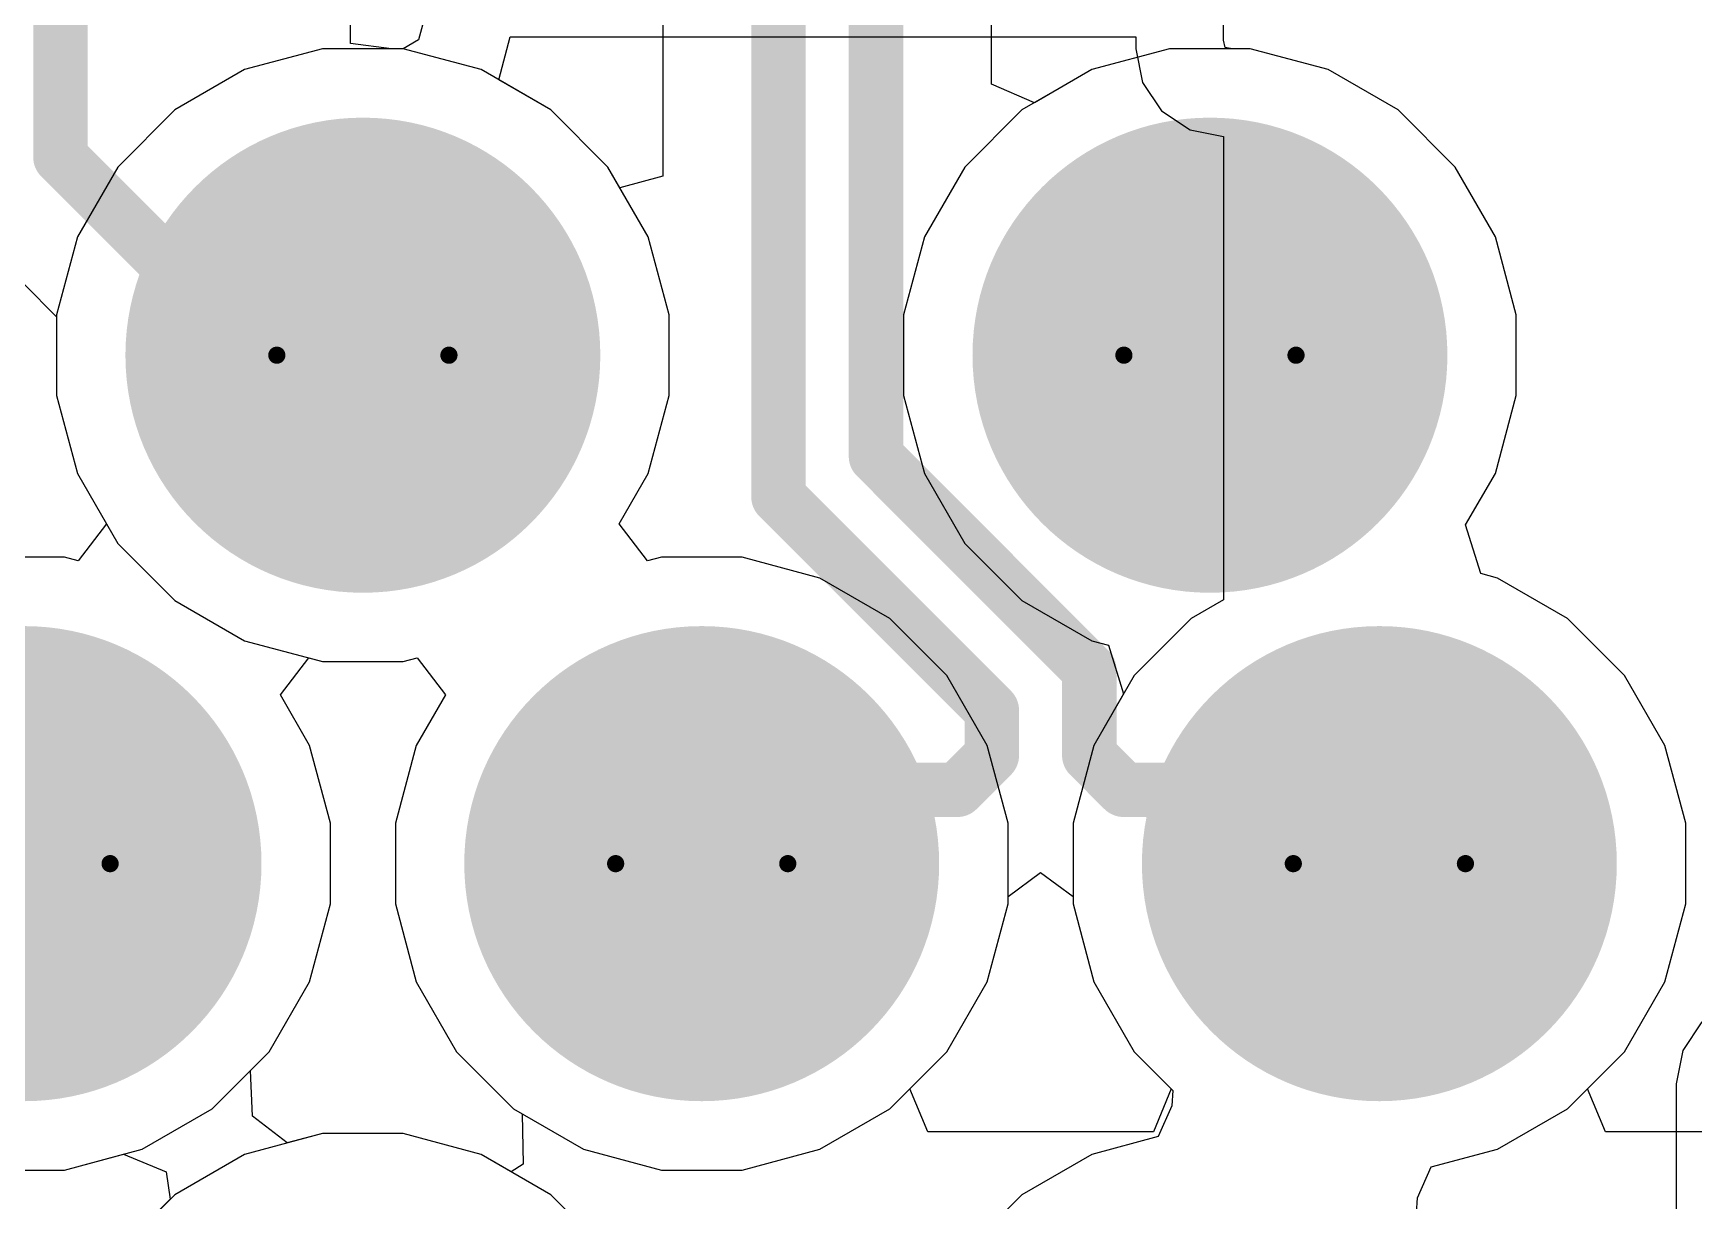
# Model space of a CAD drawing. Header units: inches. Extents: x 0 to 5271, y 0 to 5417.
# Drawn here: x 75.753 to 80.654, y 96.47 to 99.915 of the extents above; entities that cross this region are included whole.
import ezdxf

# ---------------------------------------------------------------- set-up
doc = ezdxf.new("R2010")
doc.units = ezdxf.units.IN
for name, color, linetype in [('Bottom Layer', 5, 'Continuous'), ('Bottom Solder', 6, 'Continuous'), ('Drill Drawing', 1, 'Continuous'), ('L2_GND1', 16, 'Continuous'), ('L3_SIG1', 76, 'Continuous'), ('L4_PWR', 90, 'Continuous'), ('L5_GND2', 156, 'Continuous'), ('L6_SIG2', 130, 'Continuous'), ('L7_GND3', 216, 'Continuous'), ('Multi-Layer', 9, 'Continuous'), ('Pad Holes', 156, 'Continuous'), ('Top Layer', 1, 'Continuous'), ('Top Solder', 216, 'Continuous')]:
    doc.layers.add(name, color=color, linetype=linetype)

# ---------------------------------------------------------------- blocks, each defined once
blk = doc.blocks.new('UEA1112C_8HS6_4F_528')
at = {"layer": 'Bottom Layer'}
h = blk.add_hatch(color=5, dxfattribs=at)
edge = h.paths.add_edge_path()
edge.add_arc((-4, 0.15), 0.65, 0, 360)
h = blk.add_hatch(color=5, dxfattribs=at)
edge = h.paths.add_edge_path()
edge.add_arc((-2, 0.15), 0.65, 0, 360)
h = blk.add_hatch(color=5, dxfattribs=at)
edge = h.paths.add_edge_path()
edge.add_arc((0, 0.15), 0.65, 0, 360)
h = blk.add_hatch(color=5, dxfattribs=at)
edge = h.paths.add_edge_path()
edge.add_arc((-3.5, -1.35), 0.65, 0, 360)
h = blk.add_hatch(color=5, dxfattribs=at)
edge = h.paths.add_edge_path()
edge.add_arc((-1, -1.35), 0.65, 0, 360)
at = {"layer": 'Bottom Solder'}
h = blk.add_hatch(color=6, dxfattribs=at)
edge = h.paths.add_edge_path()
edge.add_arc((-4, 0.15), 0.7008, 0, 360)
h = blk.add_hatch(color=6, dxfattribs=at)
edge = h.paths.add_edge_path()
edge.add_arc((-2, 0.15), 0.7008, 0, 360)
h = blk.add_hatch(color=6, dxfattribs=at)
edge = h.paths.add_edge_path()
edge.add_arc((0, 0.15), 0.7008, 0, 360)
h = blk.add_hatch(color=6, dxfattribs=at)
edge = h.paths.add_edge_path()
edge.add_arc((-3.5, -1.35), 0.7008, 0, 360)
h = blk.add_hatch(color=6, dxfattribs=at)
edge = h.paths.add_edge_path()
edge.add_arc((-1, -1.35), 0.7008, 0, 360)
at = {"layer": 'L2_GND1'}
h = blk.add_hatch(color=16, dxfattribs=at)
edge = h.paths.add_edge_path()
edge.add_arc((-4, 0.15), 0.65, 0, 360)
h = blk.add_hatch(color=16, dxfattribs=at)
edge = h.paths.add_edge_path()
edge.add_arc((-2, 0.15), 0.65, 0, 360)
h = blk.add_hatch(color=16, dxfattribs=at)
edge = h.paths.add_edge_path()
edge.add_arc((0, 0.15), 0.65, 0, 360)
h = blk.add_hatch(color=16, dxfattribs=at)
edge = h.paths.add_edge_path()
edge.add_arc((-3.5, -1.35), 0.65, 0, 360)
h = blk.add_hatch(color=16, dxfattribs=at)
edge = h.paths.add_edge_path()
edge.add_arc((-1, -1.35), 0.65, 0, 360)
at = {"layer": 'L3_SIG1'}
h = blk.add_hatch(color=76, dxfattribs=at)
edge = h.paths.add_edge_path()
edge.add_arc((-4, 0.15), 0.65, 0, 360)
h = blk.add_hatch(color=76, dxfattribs=at)
edge = h.paths.add_edge_path()
edge.add_arc((-2, 0.15), 0.65, 0, 360)
h = blk.add_hatch(color=76, dxfattribs=at)
edge = h.paths.add_edge_path()
edge.add_arc((0, 0.15), 0.65, 0, 360)
h = blk.add_hatch(color=76, dxfattribs=at)
edge = h.paths.add_edge_path()
edge.add_arc((-3.5, -1.35), 0.65, 0, 360)
h = blk.add_hatch(color=76, dxfattribs=at)
edge = h.paths.add_edge_path()
edge.add_arc((-1, -1.35), 0.65, 0, 360)
at = {"layer": 'L4_PWR'}
h = blk.add_hatch(color=90, dxfattribs=at)
edge = h.paths.add_edge_path()
edge.add_arc((-4, 0.15), 0.65, 0, 360)
h = blk.add_hatch(color=90, dxfattribs=at)
edge = h.paths.add_edge_path()
edge.add_arc((-2, 0.15), 0.65, 0, 360)
h = blk.add_hatch(color=90, dxfattribs=at)
edge = h.paths.add_edge_path()
edge.add_arc((0, 0.15), 0.65, 0, 360)
h = blk.add_hatch(color=90, dxfattribs=at)
edge = h.paths.add_edge_path()
edge.add_arc((-3.5, -1.35), 0.65, 0, 360)
h = blk.add_hatch(color=90, dxfattribs=at)
edge = h.paths.add_edge_path()
edge.add_arc((-1, -1.35), 0.65, 0, 360)
at = {"layer": 'L5_GND2'}
h = blk.add_hatch(color=156, dxfattribs=at)
edge = h.paths.add_edge_path()
edge.add_arc((-4, 0.15), 0.65, 0, 360)
h = blk.add_hatch(color=156, dxfattribs=at)
edge = h.paths.add_edge_path()
edge.add_arc((-2, 0.15), 0.65, 0, 360)
h = blk.add_hatch(color=156, dxfattribs=at)
edge = h.paths.add_edge_path()
edge.add_arc((0, 0.15), 0.65, 0, 360)
h = blk.add_hatch(color=156, dxfattribs=at)
edge = h.paths.add_edge_path()
edge.add_arc((-3.5, -1.35), 0.65, 0, 360)
h = blk.add_hatch(color=156, dxfattribs=at)
edge = h.paths.add_edge_path()
edge.add_arc((-1, -1.35), 0.65, 0, 360)
at = {"layer": 'L6_SIG2'}
h = blk.add_hatch(color=130, dxfattribs=at)
edge = h.paths.add_edge_path()
edge.add_arc((-4, 0.15), 0.65, 0, 360)
h = blk.add_hatch(color=130, dxfattribs=at)
edge = h.paths.add_edge_path()
edge.add_arc((-2, 0.15), 0.65, 0, 360)
h = blk.add_hatch(color=130, dxfattribs=at)
edge = h.paths.add_edge_path()
edge.add_arc((0, 0.15), 0.65, 0, 360)
h = blk.add_hatch(color=130, dxfattribs=at)
edge = h.paths.add_edge_path()
edge.add_arc((-3.5, -1.35), 0.65, 0, 360)
h = blk.add_hatch(color=130, dxfattribs=at)
edge = h.paths.add_edge_path()
edge.add_arc((-1, -1.35), 0.65, 0, 360)
at = {"layer": 'L7_GND3'}
h = blk.add_hatch(color=216, dxfattribs=at)
edge = h.paths.add_edge_path()
edge.add_arc((-4, 0.15), 0.65, 0, 360)
h = blk.add_hatch(color=216, dxfattribs=at)
edge = h.paths.add_edge_path()
edge.add_arc((-2, 0.15), 0.65, 0, 360)
h = blk.add_hatch(color=216, dxfattribs=at)
edge = h.paths.add_edge_path()
edge.add_arc((0, 0.15), 0.65, 0, 360)
h = blk.add_hatch(color=216, dxfattribs=at)
edge = h.paths.add_edge_path()
edge.add_arc((-3.5, -1.35), 0.65, 0, 360)
h = blk.add_hatch(color=216, dxfattribs=at)
edge = h.paths.add_edge_path()
edge.add_arc((-1, -1.35), 0.65, 0, 360)
at = {"layer": 'Multi-Layer'}
h = blk.add_hatch(color=9, dxfattribs=at)
edge = h.paths.add_edge_path()
edge.add_arc((-4, 0.15), 0.65, 0, 360)
h = blk.add_hatch(color=9, dxfattribs=at)
edge = h.paths.add_edge_path()
edge.add_arc((-2, 0.15), 0.65, 0, 360)
h = blk.add_hatch(color=9, dxfattribs=at)
edge = h.paths.add_edge_path()
edge.add_arc((0, 0.15), 0.65, 0, 360)
h = blk.add_hatch(color=9, dxfattribs=at)
edge = h.paths.add_edge_path()
edge.add_arc((-3.5, -1.35), 0.65, 0, 360)
h = blk.add_hatch(color=9, dxfattribs=at)
edge = h.paths.add_edge_path()
edge.add_arc((-1, -1.35), 0.65, 0, 360)
at = {"layer": 'Pad Holes'}
h = blk.add_hatch(color=7, dxfattribs=at)
edge = h.paths.add_edge_path()
edge.add_arc((-4, 0.15), 0.35, 0, 360)
h = blk.add_hatch(color=7, dxfattribs=at)
edge = h.paths.add_edge_path()
edge.add_arc((-2, 0.15), 0.35, 0, 360)
h = blk.add_hatch(color=7, dxfattribs=at)
edge = h.paths.add_edge_path()
edge.add_arc((0, 0.15), 0.35, 0, 360)
h = blk.add_hatch(color=7, dxfattribs=at)
edge = h.paths.add_edge_path()
edge.add_arc((-3.5, -1.35), 0.35, 0, 360)
h = blk.add_hatch(color=7, dxfattribs=at)
edge = h.paths.add_edge_path()
edge.add_arc((-1, -1.35), 0.35, 0, 360)
at = {"layer": 'Top Layer'}
h = blk.add_hatch(color=1, dxfattribs=at)
edge = h.paths.add_edge_path()
edge.add_arc((-4, 0.15), 0.65, 0, 360)
h = blk.add_hatch(color=1, dxfattribs=at)
edge = h.paths.add_edge_path()
edge.add_arc((-2, 0.15), 0.65, 0, 360)
h = blk.add_hatch(color=1, dxfattribs=at)
edge = h.paths.add_edge_path()
edge.add_arc((0, 0.15), 0.65, 0, 360)
h = blk.add_hatch(color=1, dxfattribs=at)
edge = h.paths.add_edge_path()
edge.add_arc((-3.5, -1.35), 0.65, 0, 360)
h = blk.add_hatch(color=1, dxfattribs=at)
edge = h.paths.add_edge_path()
edge.add_arc((-1, -1.35), 0.65, 0, 360)
at = {"layer": 'Top Solder'}
h = blk.add_hatch(color=216, dxfattribs=at)
edge = h.paths.add_edge_path()
edge.add_arc((-4, 0.15), 0.7008, 0, 360)
h = blk.add_hatch(color=216, dxfattribs=at)
edge = h.paths.add_edge_path()
edge.add_arc((-2, 0.15), 0.7008, 0, 360)
h = blk.add_hatch(color=216, dxfattribs=at)
edge = h.paths.add_edge_path()
edge.add_arc((0, 0.15), 0.7008, 0, 360)
h = blk.add_hatch(color=216, dxfattribs=at)
edge = h.paths.add_edge_path()
edge.add_arc((-3.5, -1.35), 0.7008, 0, 360)
h = blk.add_hatch(color=216, dxfattribs=at)
edge = h.paths.add_edge_path()
edge.add_arc((-1, -1.35), 0.7008, 0, 360)

msp = doc.modelspace()

# ---------------------------------------------------------------- linework, layer by layer
at = {"layer": 'Bottom Layer'}
for p, q in [((78.5813, 99.7643), (78.5813, 103.6072)), ((77.6117, 101.3697), (77.6117, 99.4931)), ((76.6898, 99.885), (76.6898, 99.9539)), ((76.8102, 99.869), (76.6898, 99.885)), ((76.845, 99.869), (76.8102, 99.869)), ((77.075, 99.8074), (76.845, 99.869)), ((79.107, 99.869), (78.8771, 99.8074)), ((79.345, 99.869), (79.107, 99.869)), ((79.5749, 99.8074), (79.345, 99.869)), ((77.2811, 99.6884), (77.075, 99.8074)), ((78.8771, 99.8074), (78.7083, 99.71)), ((79.7811, 99.6884), (79.5749, 99.8074)), ((78.7083, 99.71), (78.5813, 99.7643)), ((77.4494, 99.5201), (77.2811, 99.6884)), ((79.9494, 99.5201), (79.7811, 99.6884)), ((77.4847, 99.459), (77.4494, 99.5201)), ((77.6117, 99.4931), (77.4847, 99.459)), ((80.0684, 99.3139), (79.9494, 99.5201)), ((80.13, 99.084), (80.0684, 99.3139)), ((75.726, 99.1746), (75.822, 99.0786)), ((75.822, 99.0786), (75.822, 98.846)), ((80.13, 98.846), (80.13, 99.084)), ((75.822, 98.846), (75.8836, 98.6161)), ((80.0684, 98.6161), (80.13, 98.846)), ((75.8836, 98.6161), (76.0026, 98.4099)), ((79.9807, 98.4642), (80.0684, 98.6161)), ((80.0257, 98.3206), (79.9807, 98.4642)), ((76.0026, 98.4099), (76.171, 98.2416)), ((80.075, 98.3074), (80.0257, 98.3206)), ((80.2811, 98.1884), (80.075, 98.3074)), ((76.171, 98.2416), (76.3771, 98.1226)), ((80.4494, 98.0201), (80.2811, 98.1884)), ((76.3771, 98.1226), (76.607, 98.061)), ((76.845, 98.061), (76.8859, 98.072)), ((76.8859, 98.072), (76.9696, 97.9629)), ((76.607, 98.061), (76.845, 98.061)), ((80.5684, 97.814), (80.4494, 98.0201)), ((76.9696, 97.9629), (76.8836, 97.814)), ((76.8836, 97.814), (76.822, 97.5841)), ((80.63, 97.5841), (80.5684, 97.814)), ((76.822, 97.5841), (76.822, 97.346)), ((80.63, 97.346), (80.63, 97.5841)), ((78.63, 97.3677), (78.726, 97.4389)), ((78.726, 97.4389), (78.822, 97.3677)), ((76.822, 97.346), (76.8836, 97.1161)), ((78.5684, 97.1161), (78.63, 97.346)), ((78.63, 97.346), (78.63, 97.3677)), ((78.822, 97.3677), (78.822, 97.346)), ((78.822, 97.346), (78.8836, 97.1161)), ((80.5684, 97.1161), (80.63, 97.346)), ((76.8836, 97.1161), (77.0026, 96.91)), ((78.4494, 96.91), (78.5684, 97.1161)), ((78.8836, 97.1161), (79.0026, 96.91)), ((80.4494, 96.91), (80.5684, 97.1161)), ((80.6779, 96.9982), (80.6218, 96.9142)), ((77.0026, 96.91), (77.171, 96.7417)), ((78.2811, 96.7417), (78.4494, 96.91)), ((79.0026, 96.91), (79.1166, 96.796)), ((80.2811, 96.7417), (80.4494, 96.91)), ((80.6218, 96.9142), (80.6021, 96.8151)), ((79.1166, 96.796), (79.1132, 96.7509)), ((80.6021, 96.8151), (80.6021, 95.7597)), ((79.1132, 96.7509), (79.0731, 96.6599)), ((77.171, 96.7417), (77.3771, 96.6226)), ((78.075, 96.6226), (78.2811, 96.7417)), ((80.075, 96.6226), (80.2811, 96.7417)), ((76.607, 96.669), (76.3771, 96.6074)), ((76.845, 96.669), (76.607, 96.669)), ((77.075, 96.6074), (76.845, 96.669)), ((79.0731, 96.6599), (78.8771, 96.6074)), ((76.3771, 96.6074), (76.171, 96.4884)), ((77.2811, 96.4884), (77.075, 96.6074)), ((77.3771, 96.6226), (77.607, 96.561)), ((77.845, 96.561), (78.075, 96.6226)), ((78.8771, 96.6074), (78.6709, 96.4884)), ((79.8789, 96.5701), (80.075, 96.6226)), ((77.607, 96.561), (77.845, 96.561)), ((79.8388, 96.4791), (79.8789, 96.5701)), ((76.171, 96.4884), (76.0026, 96.3201)), ((77.4494, 96.3201), (77.2811, 96.4884)), ((78.6709, 96.4884), (78.5026, 96.3201)), ((79.8354, 96.434), (79.8388, 96.4791))]:
    msp.add_line(p, q, dxfattribs=at)
for points in [[(78.2404, 98.6663, 0.1608, 0.1608, 0), (78.2404, 103.6072, 0.1608, 0.1608, 0)], [(77.9526, 98.5471, 0.1608, 0.1608, 0), (77.9526, 101.3397, 0.1608, 0.1608, 0)], [(75.8335, 99.5492, 0.1608, 0.1608, 0), (75.8335, 100.1805, 0.1608, 0.1608, 0)], [(75.8335, 99.5492, 0.1608, 0.1608, 0), (76.4178, 98.965, 0.1608, 0.1608, 0)], [(76.4178, 98.965, 0.1608, 0.1608, 0), (76.726, 98.965, 0.1608, 0.1608, 0)], [(78.2404, 98.6663, 0.1608, 0.1608, 0), (78.4922, 98.4144, 0.1608, 0.1608, 0)], [(77.9526, 98.5471, 0.1608, 0.1608, 0), (78.5822, 97.9175, 0.1608, 0.1608, 0)], [(78.4922, 98.4144, 0.1608, 0.1608, 0), (78.8699, 98.0367, 0.1608, 0.1608, 0)], [(78.8699, 97.7843, 0.1608, 0.1608, 0), (78.8699, 98.0367, 0.1608, 0.1608, 0)], [(78.5822, 97.7843, 0.1608, 0.1608, 0), (78.5822, 97.9175, 0.1608, 0.1608, 0)], [(78.4808, 97.683, 0.1608, 0.1608, 0), (78.5822, 97.7843, 0.1608, 0.1608, 0)], [(78.8699, 97.7843, 0.1608, 0.1608, 0), (78.9712, 97.683, 0.1608, 0.1608, 0)], [(77.726, 97.465, 0.1608, 0.1608, 0), (77.944, 97.683, 0.1608, 0.1608, 0)], [(77.944, 97.683, 0.1608, 0.1608, 0), (78.4808, 97.683, 0.1608, 0.1608, 0)], [(78.9712, 97.683, 0.1608, 0.1608, 0), (79.508, 97.683, 0.1608, 0.1608, 0)], [(79.508, 97.683, 0.1608, 0.1608, 0), (79.726, 97.465, 0.1608, 0.1608, 0)]]:
    msp.add_lwpolyline(points, format="xyseb", dxfattribs=at)
for points in [[(75.7933, 99.5492, 0.0804, 0.0804, 1), (75.8737, 99.5492, 0.0804, 0.0804, 1)], [(75.7933, 99.5492, 0.0804, 0.0804, 1), (75.8737, 99.5492, 0.0804, 0.0804, 1)], [(76.3776, 98.965, 0.0804, 0.0804, 1), (76.458, 98.965, 0.0804, 0.0804, 1)], [(76.3776, 98.965, 0.0804, 0.0804, 1), (76.458, 98.965, 0.0804, 0.0804, 1)], [(76.6858, 98.965, 0.0804, 0.0804, 1), (76.7662, 98.965, 0.0804, 0.0804, 1)], [(78.2002, 98.6663, 0.0804, 0.0804, 1), (78.2806, 98.6663, 0.0804, 0.0804, 1)], [(78.2002, 98.6663, 0.0804, 0.0804, 1), (78.2806, 98.6663, 0.0804, 0.0804, 1)], [(77.9124, 98.5471, 0.0804, 0.0804, 1), (77.9928, 98.5471, 0.0804, 0.0804, 1)], [(77.9124, 98.5471, 0.0804, 0.0804, 1), (77.9928, 98.5471, 0.0804, 0.0804, 1)], [(78.452, 98.4144, 0.0804, 0.0804, 1), (78.5324, 98.4144, 0.0804, 0.0804, 1)], [(78.452, 98.4144, 0.0804, 0.0804, 1), (78.5324, 98.4144, 0.0804, 0.0804, 1)], [(78.8297, 98.0367, 0.0804, 0.0804, 1), (78.9101, 98.0367, 0.0804, 0.0804, 1)], [(78.8297, 98.0367, 0.0804, 0.0804, 1), (78.9101, 98.0367, 0.0804, 0.0804, 1)], [(78.542, 97.9175, 0.0804, 0.0804, 1), (78.6224, 97.9175, 0.0804, 0.0804, 1)], [(78.542, 97.9175, 0.0804, 0.0804, 1), (78.6224, 97.9175, 0.0804, 0.0804, 1)], [(78.542, 97.7843, 0.0804, 0.0804, 1), (78.6224, 97.7843, 0.0804, 0.0804, 1)], [(78.542, 97.7843, 0.0804, 0.0804, 1), (78.6224, 97.7843, 0.0804, 0.0804, 1)], [(78.8297, 97.7843, 0.0804, 0.0804, 1), (78.9101, 97.7843, 0.0804, 0.0804, 1)], [(78.8297, 97.7843, 0.0804, 0.0804, 1), (78.9101, 97.7843, 0.0804, 0.0804, 1)], [(77.9038, 97.683, 0.0804, 0.0804, 1), (77.9842, 97.683, 0.0804, 0.0804, 1)], [(77.9038, 97.683, 0.0804, 0.0804, 1), (77.9842, 97.683, 0.0804, 0.0804, 1)], [(78.4406, 97.683, 0.0804, 0.0804, 1), (78.521, 97.683, 0.0804, 0.0804, 1)], [(78.4406, 97.683, 0.0804, 0.0804, 1), (78.521, 97.683, 0.0804, 0.0804, 1)], [(78.931, 97.683, 0.0804, 0.0804, 1), (79.0114, 97.683, 0.0804, 0.0804, 1)], [(78.931, 97.683, 0.0804, 0.0804, 1), (79.0114, 97.683, 0.0804, 0.0804, 1)], [(79.4678, 97.683, 0.0804, 0.0804, 1), (79.5482, 97.683, 0.0804, 0.0804, 1)], [(79.4678, 97.683, 0.0804, 0.0804, 1), (79.5482, 97.683, 0.0804, 0.0804, 1)], [(77.6858, 97.465, 0.0804, 0.0804, 1), (77.7662, 97.465, 0.0804, 0.0804, 1)], [(79.6858, 97.465, 0.0804, 0.0804, 1), (79.7662, 97.465, 0.0804, 0.0804, 1)]]:
    msp.add_lwpolyline(points, format="xyseb", close=True, dxfattribs=at)
at = {"layer": 'Drill Drawing'}
for points in [[(76.98, 98.965, 0.0508, 0.0508, 1), (76.472, 98.965, 0.0508, 0.0508, 1)], [(79.48, 98.965, 0.0508, 0.0508, 1), (78.972, 98.965, 0.0508, 0.0508, 1)], [(76.4593, 98.965, 0.0254, 0.0254, 1), (76.4847, 98.965, 0.0254, 0.0254, 1)], [(76.9673, 98.965, 0.0254, 0.0254, 1), (76.9927, 98.965, 0.0254, 0.0254, 1)], [(78.9593, 98.965, 0.0254, 0.0254, 1), (78.9847, 98.965, 0.0254, 0.0254, 1)], [(79.4673, 98.965, 0.0254, 0.0254, 1), (79.4927, 98.965, 0.0254, 0.0254, 1)], [(75.98, 97.465, 0.0508, 0.0508, 1), (75.472, 97.465, 0.0508, 0.0508, 1)], [(77.98, 97.465, 0.0508, 0.0508, 1), (77.472, 97.465, 0.0508, 0.0508, 1)], [(79.98, 97.465, 0.0508, 0.0508, 1), (79.472, 97.465, 0.0508, 0.0508, 1)], [(75.9673, 97.465, 0.0254, 0.0254, 1), (75.9927, 97.465, 0.0254, 0.0254, 1)], [(77.4593, 97.465, 0.0254, 0.0254, 1), (77.4847, 97.465, 0.0254, 0.0254, 1)], [(77.9673, 97.465, 0.0254, 0.0254, 1), (77.9927, 97.465, 0.0254, 0.0254, 1)], [(79.4593, 97.465, 0.0254, 0.0254, 1), (79.4847, 97.465, 0.0254, 0.0254, 1)], [(79.9673, 97.465, 0.0254, 0.0254, 1), (79.9927, 97.465, 0.0254, 0.0254, 1)]]:
    msp.add_lwpolyline(points, format="xyseb", close=True, dxfattribs=at)
at = {"layer": 'L2_GND1'}
for p, q in [((76.607, 99.869), (76.3771, 99.8074)), ((76.845, 99.869), (76.607, 99.869)), ((77.075, 99.8074), (76.845, 99.869)), ((79.107, 99.869), (78.8771, 99.8074)), ((79.345, 99.869), (79.107, 99.869)), ((79.5749, 99.8074), (79.345, 99.869)), ((76.3771, 99.8074), (76.171, 99.6884)), ((77.2811, 99.6884), (77.075, 99.8074)), ((78.8771, 99.8074), (78.6709, 99.6884)), ((79.7811, 99.6884), (79.5749, 99.8074)), ((76.171, 99.6884), (76.0026, 99.5201)), ((77.4494, 99.5201), (77.2811, 99.6884)), ((78.6709, 99.6884), (78.5026, 99.5201)), ((79.9494, 99.5201), (79.7811, 99.6884)), ((76.0026, 99.5201), (75.8836, 99.3139)), ((77.5684, 99.3139), (77.4494, 99.5201)), ((78.5026, 99.5201), (78.3836, 99.3139)), ((80.0684, 99.3139), (79.9494, 99.5201)), ((75.8836, 99.3139), (75.822, 99.084)), ((77.63, 99.084), (77.5684, 99.3139)), ((78.3836, 99.3139), (78.322, 99.084)), ((80.13, 99.084), (80.0684, 99.3139)), ((75.822, 99.084), (75.822, 98.846)), ((77.63, 98.846), (77.63, 99.084)), ((78.322, 99.084), (78.322, 98.846)), ((80.13, 98.846), (80.13, 99.084)), ((75.822, 98.846), (75.8836, 98.6161)), ((77.5684, 98.6161), (77.63, 98.846)), ((78.322, 98.846), (78.3836, 98.6161)), ((80.0684, 98.6161), (80.13, 98.846)), ((75.8836, 98.6161), (75.9696, 98.4671)), ((77.4824, 98.4671), (77.5684, 98.6161)), ((78.3836, 98.6161), (78.5026, 98.4099)), ((79.9807, 98.4642), (80.0684, 98.6161)), ((75.9696, 98.4671), (75.8859, 98.3581)), ((77.5661, 98.3581), (77.4824, 98.4671)), ((80.0257, 98.3206), (79.9807, 98.4642)), ((75.845, 98.369), (75.607, 98.369)), ((75.8859, 98.3581), (75.845, 98.369)), ((77.607, 98.369), (77.5661, 98.3581)), ((77.845, 98.369), (77.607, 98.369)), ((78.075, 98.3074), (77.845, 98.369)), ((78.5026, 98.4099), (78.6709, 98.2416)), ((80.075, 98.3074), (80.0257, 98.3206)), ((78.2811, 98.1884), (78.075, 98.3074)), ((80.2811, 98.1884), (80.075, 98.3074)), ((78.6709, 98.2416), (78.8771, 98.1226)), ((78.4494, 98.0201), (78.2811, 98.1884)), ((80.4494, 98.0201), (80.2811, 98.1884)), ((78.8771, 98.1226), (78.9263, 98.1094)), ((76.4824, 97.9629), (76.5661, 98.072)), ((76.5661, 98.072), (76.607, 98.061)), ((76.845, 98.061), (76.8859, 98.072)), ((76.8859, 98.072), (76.9696, 97.9629)), ((78.9263, 98.1094), (78.9713, 97.9659)), ((76.607, 98.061), (76.845, 98.061)), ((78.5684, 97.814), (78.4494, 98.0201)), ((80.5684, 97.814), (80.4494, 98.0201)), ((76.5684, 97.814), (76.4824, 97.9629)), ((76.9696, 97.9629), (76.8836, 97.814)), ((78.9713, 97.9659), (78.8836, 97.814)), ((76.63, 97.5841), (76.5684, 97.814)), ((76.8836, 97.814), (76.822, 97.5841)), ((78.63, 97.5841), (78.5684, 97.814)), ((78.8836, 97.814), (78.822, 97.5841)), ((80.63, 97.5841), (80.5684, 97.814)), ((76.63, 97.346), (76.63, 97.5841)), ((76.822, 97.5841), (76.822, 97.346)), ((78.63, 97.346), (78.63, 97.5841)), ((78.822, 97.5841), (78.822, 97.346)), ((80.63, 97.346), (80.63, 97.5841)), ((76.5684, 97.1161), (76.63, 97.346)), ((76.822, 97.346), (76.8836, 97.1161)), ((78.5684, 97.1161), (78.63, 97.346)), ((78.822, 97.346), (78.8836, 97.1161)), ((80.5684, 97.1161), (80.63, 97.346)), ((76.4494, 96.91), (76.5684, 97.1161)), ((76.8836, 97.1161), (77.0026, 96.91)), ((78.4494, 96.91), (78.5684, 97.1161)), ((78.8836, 97.1161), (79.0026, 96.91)), ((80.4494, 96.91), (80.5684, 97.1161)), ((76.2811, 96.7417), (76.4494, 96.91)), ((77.0026, 96.91), (77.171, 96.7417)), ((78.2811, 96.7417), (78.4494, 96.91)), ((79.0026, 96.91), (79.1166, 96.796)), ((80.2811, 96.7417), (80.4494, 96.91)), ((79.1166, 96.796), (79.1132, 96.7509)), ((79.1132, 96.7509), (79.0731, 96.6599)), ((76.075, 96.6226), (76.2811, 96.7417)), ((77.171, 96.7417), (77.3771, 96.6226)), ((78.075, 96.6226), (78.2811, 96.7417)), ((80.075, 96.6226), (80.2811, 96.7417)), ((76.607, 96.669), (76.3771, 96.6074)), ((76.845, 96.669), (76.607, 96.669)), ((77.075, 96.6074), (76.845, 96.669)), ((79.0731, 96.6599), (78.8771, 96.6074)), ((75.845, 96.561), (76.075, 96.6226)), ((76.3771, 96.6074), (76.171, 96.4884)), ((77.2811, 96.4884), (77.075, 96.6074)), ((77.3771, 96.6226), (77.607, 96.561)), ((77.845, 96.561), (78.075, 96.6226)), ((78.8771, 96.6074), (78.6709, 96.4884)), ((79.8789, 96.5701), (80.075, 96.6226)), ((75.607, 96.561), (75.845, 96.561)), ((77.607, 96.561), (77.845, 96.561)), ((79.8388, 96.4791), (79.8789, 96.5701)), ((76.171, 96.4884), (76.0026, 96.3201)), ((77.4494, 96.3201), (77.2811, 96.4884)), ((78.6709, 96.4884), (78.5026, 96.3201)), ((79.8354, 96.434), (79.8388, 96.4791))]:
    msp.add_line(p, q, dxfattribs=at)
at = {"layer": 'L3_SIG1'}
for p, q in [((76.607, 99.869), (76.3771, 99.8074)), ((76.845, 99.869), (76.607, 99.869)), ((77.075, 99.8074), (76.845, 99.869)), ((79.107, 99.869), (78.8771, 99.8074)), ((79.345, 99.869), (79.107, 99.869)), ((79.5749, 99.8074), (79.345, 99.869)), ((76.3771, 99.8074), (76.171, 99.6884)), ((77.2811, 99.6884), (77.075, 99.8074)), ((78.8771, 99.8074), (78.6709, 99.6884)), ((79.7811, 99.6884), (79.5749, 99.8074)), ((76.171, 99.6884), (76.0026, 99.5201)), ((77.4494, 99.5201), (77.2811, 99.6884)), ((78.6709, 99.6884), (78.5026, 99.5201)), ((79.9494, 99.5201), (79.7811, 99.6884)), ((76.0026, 99.5201), (75.8836, 99.3139)), ((77.5684, 99.3139), (77.4494, 99.5201)), ((78.5026, 99.5201), (78.3836, 99.3139)), ((80.0684, 99.3139), (79.9494, 99.5201)), ((75.8836, 99.3139), (75.822, 99.084)), ((77.63, 99.084), (77.5684, 99.3139)), ((78.3836, 99.3139), (78.322, 99.084)), ((80.13, 99.084), (80.0684, 99.3139)), ((75.822, 99.084), (75.822, 98.846)), ((77.63, 98.846), (77.63, 99.084)), ((78.322, 99.084), (78.322, 98.846)), ((80.13, 98.846), (80.13, 99.084)), ((75.822, 98.846), (75.8836, 98.6161)), ((77.5684, 98.6161), (77.63, 98.846)), ((78.322, 98.846), (78.3836, 98.6161)), ((80.0684, 98.6161), (80.13, 98.846)), ((75.8836, 98.6161), (76.0026, 98.4099)), ((77.4824, 98.4671), (77.5684, 98.6161)), ((78.3836, 98.6161), (78.5026, 98.4099)), ((79.9807, 98.4642), (80.0684, 98.6161)), ((77.5661, 98.3581), (77.4824, 98.4671)), ((80.0257, 98.3206), (79.9807, 98.4642)), ((76.0026, 98.4099), (76.171, 98.2416)), ((77.607, 98.369), (77.5661, 98.3581)), ((77.845, 98.369), (77.607, 98.369)), ((78.075, 98.3074), (77.845, 98.369)), ((78.5026, 98.4099), (78.6709, 98.2416)), ((80.075, 98.3074), (80.0257, 98.3206)), ((78.2811, 98.1884), (78.075, 98.3074)), ((80.2811, 98.1884), (80.075, 98.3074)), ((76.171, 98.2416), (76.3771, 98.1226)), ((78.6709, 98.2416), (78.8771, 98.1226)), ((78.4494, 98.0201), (78.2811, 98.1884)), ((80.4494, 98.0201), (80.2811, 98.1884)), ((76.3771, 98.1226), (76.607, 98.061)), ((78.8771, 98.1226), (78.9263, 98.1094)), ((76.845, 98.061), (76.8859, 98.072)), ((76.8859, 98.072), (76.9696, 97.9629)), ((78.9263, 98.1094), (78.9713, 97.9659)), ((76.607, 98.061), (76.845, 98.061)), ((78.5684, 97.814), (78.4494, 98.0201)), ((80.5684, 97.814), (80.4494, 98.0201)), ((76.9696, 97.9629), (76.8836, 97.814)), ((78.9713, 97.9659), (78.8836, 97.814)), ((76.8836, 97.814), (76.822, 97.5841)), ((78.63, 97.5841), (78.5684, 97.814)), ((78.8836, 97.814), (78.822, 97.5841)), ((80.63, 97.5841), (80.5684, 97.814)), ((76.822, 97.5841), (76.822, 97.346)), ((78.63, 97.346), (78.63, 97.5841)), ((78.822, 97.5841), (78.822, 97.346)), ((80.63, 97.346), (80.63, 97.5841)), ((76.822, 97.346), (76.8836, 97.1161)), ((78.5684, 97.1161), (78.63, 97.346)), ((78.822, 97.346), (78.8836, 97.1161)), ((80.5684, 97.1161), (80.63, 97.346)), ((76.8836, 97.1161), (77.0026, 96.91)), ((78.4494, 96.91), (78.5684, 97.1161)), ((78.8836, 97.1161), (79.0026, 96.91)), ((80.4494, 96.91), (80.5684, 97.1161)), ((77.0026, 96.91), (77.171, 96.7417)), ((78.3404, 96.801), (78.4494, 96.91)), ((79.0026, 96.91), (79.1116, 96.801)), ((80.3404, 96.801), (80.4494, 96.91)), ((78.393, 96.674), (78.3404, 96.801)), ((79.1116, 96.801), (79.059, 96.674)), ((80.393, 96.674), (80.3404, 96.801)), ((77.171, 96.7417), (77.1958, 96.7273)), ((77.1958, 96.7273), (77.199, 96.5788)), ((76.607, 96.669), (76.3771, 96.6074)), ((76.845, 96.669), (76.607, 96.669)), ((77.075, 96.6074), (76.845, 96.669)), ((79.059, 96.674), (78.393, 96.674)), ((80.796, 96.674), (80.393, 96.674)), ((76.3771, 96.6074), (76.171, 96.4884)), ((77.1636, 96.5562), (77.075, 96.6074)), ((77.199, 96.5788), (77.1636, 96.5562)), ((76.171, 96.4884), (76.0026, 96.3201))]:
    msp.add_line(p, q, dxfattribs=at)
at = {"layer": 'L4_PWR'}
for p, q in [((79.2664, 99.8945), (79.2664, 100.1633)), ((76.9109, 99.9714), (76.8905, 99.8953)), ((76.8905, 99.8953), (76.845, 99.869)), ((77.127, 99.7773), (77.161, 99.9043)), ((77.161, 99.9043), (79.0074, 99.9043)), ((79.0074, 99.9043), (79.0074, 99.869)), ((79.2706, 99.8732), (79.2664, 99.8945)), ((76.607, 99.869), (76.3771, 99.8074)), ((76.845, 99.869), (76.607, 99.869)), ((79.0074, 99.869), (79.0271, 99.7699)), ((79.2919, 99.869), (79.2706, 99.8732)), ((79.345, 99.869), (79.2919, 99.869)), ((79.5749, 99.8074), (79.345, 99.869)), ((76.3771, 99.8074), (76.171, 99.6884)), ((79.7811, 99.6884), (79.5749, 99.8074)), ((77.2811, 99.6884), (77.127, 99.7773)), ((79.0271, 99.7699), (79.0833, 99.6859)), ((76.171, 99.6884), (76.0026, 99.5201)), ((77.4494, 99.5201), (77.2811, 99.6884)), ((79.0833, 99.6859), (79.1673, 99.6297)), ((79.9494, 99.5201), (79.7811, 99.6884)), ((79.1673, 99.6297), (79.2664, 99.61)), ((79.2664, 99.61), (79.2664, 98.2435)), ((76.0026, 99.5201), (75.8836, 99.3139)), ((77.5684, 99.3139), (77.4494, 99.5201)), ((80.0684, 99.3139), (79.9494, 99.5201)), ((75.8836, 99.3139), (75.822, 99.084)), ((77.63, 99.084), (77.5684, 99.3139)), ((80.13, 99.084), (80.0684, 99.3139)), ((75.822, 99.084), (75.822, 98.846)), ((77.63, 98.846), (77.63, 99.084)), ((80.13, 98.846), (80.13, 99.084)), ((75.822, 98.846), (75.8836, 98.6161)), ((77.5684, 98.6161), (77.63, 98.846)), ((80.0684, 98.6161), (80.13, 98.846)), ((75.8836, 98.6161), (75.9696, 98.4671)), ((77.4824, 98.4671), (77.5684, 98.6161)), ((79.9807, 98.4642), (80.0684, 98.6161)), ((75.9696, 98.4671), (75.8859, 98.3581)), ((77.5661, 98.3581), (77.4824, 98.4671)), ((80.0257, 98.3206), (79.9807, 98.4642)), ((75.845, 98.369), (75.607, 98.369)), ((75.8859, 98.3581), (75.845, 98.369)), ((77.607, 98.369), (77.5661, 98.3581)), ((77.845, 98.369), (77.607, 98.369)), ((78.075, 98.3074), (77.845, 98.369)), ((80.075, 98.3074), (80.0257, 98.3206)), ((78.2811, 98.1884), (78.075, 98.3074)), ((80.2811, 98.1884), (80.075, 98.3074)), ((79.2664, 98.2435), (79.171, 98.1884)), ((78.4494, 98.0201), (78.2811, 98.1884)), ((79.171, 98.1884), (79.0026, 98.0201)), ((80.4494, 98.0201), (80.2811, 98.1884)), ((76.4824, 97.9629), (76.5661, 98.072)), ((76.5661, 98.072), (76.607, 98.061)), ((76.845, 98.061), (76.8859, 98.072)), ((76.8859, 98.072), (76.9696, 97.9629)), ((76.607, 98.061), (76.845, 98.061)), ((78.5684, 97.814), (78.4494, 98.0201)), ((79.0026, 98.0201), (78.8836, 97.814)), ((80.5684, 97.814), (80.4494, 98.0201)), ((76.5684, 97.814), (76.4824, 97.9629)), ((76.9696, 97.9629), (76.8836, 97.814)), ((76.63, 97.5841), (76.5684, 97.814)), ((76.8836, 97.814), (76.822, 97.5841)), ((78.63, 97.5841), (78.5684, 97.814)), ((78.8836, 97.814), (78.822, 97.5841)), ((80.63, 97.5841), (80.5684, 97.814)), ((76.63, 97.346), (76.63, 97.5841)), ((76.822, 97.5841), (76.822, 97.346)), ((78.63, 97.346), (78.63, 97.5841)), ((78.822, 97.5841), (78.822, 97.346)), ((80.63, 97.346), (80.63, 97.5841)), ((76.5684, 97.1161), (76.63, 97.346)), ((76.822, 97.346), (76.8836, 97.1161)), ((78.5684, 97.1161), (78.63, 97.346)), ((78.822, 97.346), (78.8836, 97.1161)), ((80.5684, 97.1161), (80.63, 97.346)), ((76.4494, 96.91), (76.5684, 97.1161)), ((76.8836, 97.1161), (77.0026, 96.91)), ((78.4494, 96.91), (78.5684, 97.1161)), ((78.8836, 97.1161), (79.0026, 96.91)), ((80.4494, 96.91), (80.5684, 97.1161)), ((76.3946, 96.8551), (76.4494, 96.91)), ((77.0026, 96.91), (77.171, 96.7417)), ((78.2811, 96.7417), (78.4494, 96.91)), ((79.0026, 96.91), (79.1166, 96.796)), ((80.2811, 96.7417), (80.4494, 96.91)), ((76.4006, 96.7198), (76.3946, 96.8551)), ((79.1166, 96.796), (79.1132, 96.7509)), ((79.1132, 96.7509), (79.0731, 96.6599)), ((76.503, 96.6412), (76.4006, 96.7198)), ((77.171, 96.7417), (77.3771, 96.6226)), ((78.075, 96.6226), (78.2811, 96.7417)), ((80.075, 96.6226), (80.2811, 96.7417)), ((76.607, 96.669), (76.503, 96.6412)), ((76.845, 96.669), (76.607, 96.669)), ((77.075, 96.6074), (76.845, 96.669)), ((79.0731, 96.6599), (78.8771, 96.6074)), ((75.845, 96.561), (76.0194, 96.6078)), ((76.0194, 96.6078), (76.1457, 96.5558)), ((77.2811, 96.4884), (77.075, 96.6074)), ((77.3771, 96.6226), (77.607, 96.561)), ((77.845, 96.561), (78.075, 96.6226)), ((78.8771, 96.6074), (78.6709, 96.4884)), ((79.8789, 96.5701), (80.075, 96.6226)), ((75.607, 96.561), (75.845, 96.561)), ((76.1457, 96.5558), (76.1574, 96.4748)), ((77.607, 96.561), (77.845, 96.561)), ((79.8388, 96.4791), (79.8789, 96.5701)), ((76.1574, 96.4748), (76.0026, 96.3201)), ((77.4494, 96.3201), (77.2811, 96.4884)), ((78.6709, 96.4884), (78.5026, 96.3201)), ((79.8354, 96.434), (79.8388, 96.4791))]:
    msp.add_line(p, q, dxfattribs=at)
at = {"layer": 'L5_GND2'}
for p, q in [((76.607, 99.869), (76.3771, 99.8074)), ((76.845, 99.869), (76.607, 99.869)), ((77.075, 99.8074), (76.845, 99.869)), ((79.107, 99.869), (78.8771, 99.8074)), ((79.345, 99.869), (79.107, 99.869)), ((79.5749, 99.8074), (79.345, 99.869)), ((76.3771, 99.8074), (76.171, 99.6884)), ((77.2811, 99.6884), (77.075, 99.8074)), ((78.8771, 99.8074), (78.6709, 99.6884)), ((79.7811, 99.6884), (79.5749, 99.8074)), ((76.171, 99.6884), (76.0026, 99.5201)), ((77.4494, 99.5201), (77.2811, 99.6884)), ((78.6709, 99.6884), (78.5026, 99.5201)), ((79.9494, 99.5201), (79.7811, 99.6884)), ((76.0026, 99.5201), (75.8836, 99.3139)), ((77.5684, 99.3139), (77.4494, 99.5201)), ((78.5026, 99.5201), (78.3836, 99.3139)), ((80.0684, 99.3139), (79.9494, 99.5201)), ((75.8836, 99.3139), (75.822, 99.084)), ((77.63, 99.084), (77.5684, 99.3139)), ((78.3836, 99.3139), (78.322, 99.084)), ((80.13, 99.084), (80.0684, 99.3139)), ((75.822, 99.084), (75.822, 98.846)), ((77.63, 98.846), (77.63, 99.084)), ((78.322, 99.084), (78.322, 98.846)), ((80.13, 98.846), (80.13, 99.084)), ((75.822, 98.846), (75.8836, 98.6161)), ((77.5684, 98.6161), (77.63, 98.846)), ((78.322, 98.846), (78.3836, 98.6161)), ((80.0684, 98.6161), (80.13, 98.846)), ((75.8836, 98.6161), (76.0026, 98.4099)), ((77.4824, 98.4671), (77.5684, 98.6161)), ((78.3836, 98.6161), (78.5026, 98.4099)), ((79.9807, 98.4642), (80.0684, 98.6161)), ((77.5661, 98.3581), (77.4824, 98.4671)), ((80.0257, 98.3206), (79.9807, 98.4642)), ((76.0026, 98.4099), (76.171, 98.2416)), ((77.607, 98.369), (77.5661, 98.3581)), ((77.845, 98.369), (77.607, 98.369)), ((78.075, 98.3074), (77.845, 98.369)), ((78.5026, 98.4099), (78.6709, 98.2416)), ((80.075, 98.3074), (80.0257, 98.3206)), ((78.2811, 98.1884), (78.075, 98.3074)), ((80.2811, 98.1884), (80.075, 98.3074)), ((76.171, 98.2416), (76.3771, 98.1226)), ((78.6709, 98.2416), (78.8771, 98.1226)), ((78.4494, 98.0201), (78.2811, 98.1884)), ((80.4494, 98.0201), (80.2811, 98.1884)), ((76.3771, 98.1226), (76.607, 98.061)), ((78.8771, 98.1226), (78.9263, 98.1094)), ((76.845, 98.061), (76.8859, 98.072)), ((76.8859, 98.072), (76.9696, 97.9629)), ((78.9263, 98.1094), (78.9713, 97.9659)), ((76.607, 98.061), (76.845, 98.061)), ((78.5684, 97.814), (78.4494, 98.0201)), ((80.5684, 97.814), (80.4494, 98.0201)), ((76.9696, 97.9629), (76.8836, 97.814)), ((78.9713, 97.9659), (78.8836, 97.814)), ((76.8836, 97.814), (76.822, 97.5841)), ((78.63, 97.5841), (78.5684, 97.814)), ((78.8836, 97.814), (78.822, 97.5841)), ((80.63, 97.5841), (80.5684, 97.814)), ((76.822, 97.5841), (76.822, 97.346)), ((78.63, 97.346), (78.63, 97.5841)), ((78.822, 97.5841), (78.822, 97.346)), ((80.63, 97.346), (80.63, 97.5841)), ((76.822, 97.346), (76.8836, 97.1161)), ((78.5684, 97.1161), (78.63, 97.346)), ((78.822, 97.346), (78.8836, 97.1161)), ((80.5684, 97.1161), (80.63, 97.346)), ((76.8836, 97.1161), (77.0026, 96.91)), ((78.4494, 96.91), (78.5684, 97.1161)), ((78.8836, 97.1161), (79.0026, 96.91)), ((80.4494, 96.91), (80.5684, 97.1161)), ((77.0026, 96.91), (77.171, 96.7417)), ((78.2811, 96.7417), (78.4494, 96.91)), ((79.0026, 96.91), (79.1166, 96.796)), ((80.2811, 96.7417), (80.4494, 96.91)), ((79.1166, 96.796), (79.1132, 96.7509)), ((79.1132, 96.7509), (79.0731, 96.6599)), ((77.171, 96.7417), (77.3771, 96.6226)), ((78.075, 96.6226), (78.2811, 96.7417)), ((80.075, 96.6226), (80.2811, 96.7417)), ((76.607, 96.669), (76.3771, 96.6074)), ((76.845, 96.669), (76.607, 96.669)), ((77.075, 96.6074), (76.845, 96.669)), ((79.0731, 96.6599), (78.8771, 96.6074)), ((76.3771, 96.6074), (76.171, 96.4884)), ((77.2811, 96.4884), (77.075, 96.6074)), ((77.3771, 96.6226), (77.607, 96.561)), ((77.845, 96.561), (78.075, 96.6226)), ((78.8771, 96.6074), (78.6709, 96.4884)), ((79.8789, 96.5701), (80.075, 96.6226)), ((77.607, 96.561), (77.845, 96.561)), ((79.8388, 96.4791), (79.8789, 96.5701)), ((76.171, 96.4884), (76.0026, 96.3201)), ((77.4494, 96.3201), (77.2811, 96.4884)), ((78.6709, 96.4884), (78.5026, 96.3201)), ((79.8354, 96.434), (79.8388, 96.4791))]:
    msp.add_line(p, q, dxfattribs=at)
at = {"layer": 'L6_SIG2'}
for p, q in [((76.607, 99.869), (76.3771, 99.8074)), ((76.845, 99.869), (76.607, 99.869)), ((77.075, 99.8074), (76.845, 99.869)), ((79.107, 99.869), (78.8771, 99.8074)), ((79.345, 99.869), (79.107, 99.869)), ((79.5749, 99.8074), (79.345, 99.869)), ((76.3771, 99.8074), (76.171, 99.6884)), ((77.2811, 99.6884), (77.075, 99.8074)), ((78.8771, 99.8074), (78.6709, 99.6884)), ((79.7811, 99.6884), (79.5749, 99.8074)), ((76.171, 99.6884), (76.0026, 99.5201)), ((77.4494, 99.5201), (77.2811, 99.6884)), ((78.6709, 99.6884), (78.5026, 99.5201)), ((79.9494, 99.5201), (79.7811, 99.6884)), ((76.0026, 99.5201), (75.8836, 99.3139)), ((77.5684, 99.3139), (77.4494, 99.5201)), ((78.5026, 99.5201), (78.3836, 99.3139)), ((80.0684, 99.3139), (79.9494, 99.5201)), ((75.8836, 99.3139), (75.822, 99.084)), ((77.63, 99.084), (77.5684, 99.3139)), ((78.3836, 99.3139), (78.322, 99.084)), ((80.13, 99.084), (80.0684, 99.3139)), ((75.822, 99.084), (75.822, 98.846)), ((77.63, 98.846), (77.63, 99.084)), ((78.322, 99.084), (78.322, 98.846)), ((80.13, 98.846), (80.13, 99.084)), ((75.822, 98.846), (75.8836, 98.6161)), ((77.5684, 98.6161), (77.63, 98.846)), ((78.322, 98.846), (78.3836, 98.6161)), ((80.0684, 98.6161), (80.13, 98.846)), ((75.8836, 98.6161), (76.0026, 98.4099)), ((77.4824, 98.4671), (77.5684, 98.6161)), ((78.3836, 98.6161), (78.5026, 98.4099)), ((79.9807, 98.4642), (80.0684, 98.6161)), ((77.5661, 98.3581), (77.4824, 98.4671)), ((80.0257, 98.3206), (79.9807, 98.4642)), ((76.0026, 98.4099), (76.171, 98.2416)), ((77.607, 98.369), (77.5661, 98.3581)), ((77.845, 98.369), (77.607, 98.369)), ((78.075, 98.3074), (77.845, 98.369)), ((78.5026, 98.4099), (78.6709, 98.2416)), ((80.075, 98.3074), (80.0257, 98.3206)), ((78.2811, 98.1884), (78.075, 98.3074)), ((80.2811, 98.1884), (80.075, 98.3074)), ((76.171, 98.2416), (76.3771, 98.1226)), ((78.6709, 98.2416), (78.8771, 98.1226)), ((78.4494, 98.0201), (78.2811, 98.1884)), ((80.4494, 98.0201), (80.2811, 98.1884)), ((76.3771, 98.1226), (76.607, 98.061)), ((78.8771, 98.1226), (78.9263, 98.1094)), ((76.845, 98.061), (76.8859, 98.072)), ((76.8859, 98.072), (76.9696, 97.9629)), ((78.9263, 98.1094), (78.9713, 97.9659)), ((76.607, 98.061), (76.845, 98.061)), ((78.5684, 97.814), (78.4494, 98.0201)), ((80.5684, 97.814), (80.4494, 98.0201)), ((76.9696, 97.9629), (76.8836, 97.814)), ((78.9713, 97.9659), (78.8836, 97.814)), ((76.8836, 97.814), (76.822, 97.5841)), ((78.63, 97.5841), (78.5684, 97.814)), ((78.8836, 97.814), (78.822, 97.5841)), ((80.63, 97.5841), (80.5684, 97.814)), ((76.822, 97.5841), (76.822, 97.346)), ((78.63, 97.346), (78.63, 97.5841)), ((78.822, 97.5841), (78.822, 97.346)), ((80.63, 97.346), (80.63, 97.5841)), ((76.822, 97.346), (76.8836, 97.1161)), ((78.5684, 97.1161), (78.63, 97.346)), ((78.822, 97.346), (78.8836, 97.1161)), ((80.5684, 97.1161), (80.63, 97.346)), ((76.8836, 97.1161), (77.0026, 96.91)), ((78.4494, 96.91), (78.5684, 97.1161)), ((78.8836, 97.1161), (79.0026, 96.91)), ((80.4494, 96.91), (80.5684, 97.1161)), ((77.0026, 96.91), (77.171, 96.7417)), ((78.2811, 96.7417), (78.4494, 96.91)), ((79.0026, 96.91), (79.1166, 96.796)), ((80.2811, 96.7417), (80.4494, 96.91)), ((79.1166, 96.796), (79.1132, 96.7509)), ((79.1132, 96.7509), (79.0731, 96.6599)), ((77.171, 96.7417), (77.3771, 96.6226)), ((78.075, 96.6226), (78.2811, 96.7417)), ((80.075, 96.6226), (80.2811, 96.7417)), ((76.607, 96.669), (76.3771, 96.6074)), ((76.845, 96.669), (76.607, 96.669)), ((77.075, 96.6074), (76.845, 96.669)), ((79.0731, 96.6599), (78.8771, 96.6074)), ((76.3771, 96.6074), (76.171, 96.4884)), ((77.2811, 96.4884), (77.075, 96.6074)), ((77.3771, 96.6226), (77.607, 96.561)), ((77.845, 96.561), (78.075, 96.6226)), ((78.8771, 96.6074), (78.6709, 96.4884)), ((79.8789, 96.5701), (80.075, 96.6226)), ((77.607, 96.561), (77.845, 96.561)), ((79.8388, 96.4791), (79.8789, 96.5701)), ((76.171, 96.4884), (76.0026, 96.3201)), ((77.4494, 96.3201), (77.2811, 96.4884)), ((78.6709, 96.4884), (78.5026, 96.3201)), ((79.8354, 96.434), (79.8388, 96.4791))]:
    msp.add_line(p, q, dxfattribs=at)
at = {"layer": 'L7_GND3'}
for p, q in [((76.607, 99.869), (76.3771, 99.8074)), ((76.845, 99.869), (76.607, 99.869)), ((77.075, 99.8074), (76.845, 99.869)), ((79.107, 99.869), (78.8771, 99.8074)), ((79.345, 99.869), (79.107, 99.869)), ((79.5749, 99.8074), (79.345, 99.869)), ((76.3771, 99.8074), (76.171, 99.6884)), ((77.2811, 99.6884), (77.075, 99.8074)), ((78.8771, 99.8074), (78.6709, 99.6884)), ((79.7811, 99.6884), (79.5749, 99.8074)), ((76.171, 99.6884), (76.0026, 99.5201)), ((77.4494, 99.5201), (77.2811, 99.6884)), ((78.6709, 99.6884), (78.5026, 99.5201)), ((79.9494, 99.5201), (79.7811, 99.6884)), ((76.0026, 99.5201), (75.8836, 99.3139)), ((77.5684, 99.3139), (77.4494, 99.5201)), ((78.5026, 99.5201), (78.3836, 99.3139)), ((80.0684, 99.3139), (79.9494, 99.5201)), ((75.8836, 99.3139), (75.822, 99.084)), ((77.63, 99.084), (77.5684, 99.3139)), ((78.3836, 99.3139), (78.322, 99.084)), ((80.13, 99.084), (80.0684, 99.3139)), ((75.822, 99.084), (75.822, 98.846)), ((77.63, 98.846), (77.63, 99.084)), ((78.322, 99.084), (78.322, 98.846)), ((80.13, 98.846), (80.13, 99.084)), ((75.822, 98.846), (75.8836, 98.6161)), ((77.5684, 98.6161), (77.63, 98.846)), ((78.322, 98.846), (78.3836, 98.6161)), ((80.0684, 98.6161), (80.13, 98.846)), ((75.8836, 98.6161), (76.0026, 98.4099)), ((77.4824, 98.4671), (77.5684, 98.6161)), ((78.3836, 98.6161), (78.5026, 98.4099)), ((79.9807, 98.4642), (80.0684, 98.6161)), ((77.5661, 98.3581), (77.4824, 98.4671)), ((80.0257, 98.3206), (79.9807, 98.4642)), ((76.0026, 98.4099), (76.171, 98.2416)), ((77.607, 98.369), (77.5661, 98.3581)), ((77.845, 98.369), (77.607, 98.369)), ((78.075, 98.3074), (77.845, 98.369)), ((78.5026, 98.4099), (78.6709, 98.2416)), ((80.075, 98.3074), (80.0257, 98.3206)), ((78.2811, 98.1884), (78.075, 98.3074)), ((80.2811, 98.1884), (80.075, 98.3074)), ((76.171, 98.2416), (76.3771, 98.1226)), ((78.6709, 98.2416), (78.8771, 98.1226)), ((78.4494, 98.0201), (78.2811, 98.1884)), ((80.4494, 98.0201), (80.2811, 98.1884)), ((76.3771, 98.1226), (76.607, 98.061)), ((78.8771, 98.1226), (78.9263, 98.1094)), ((76.845, 98.061), (76.8859, 98.072)), ((76.8859, 98.072), (76.9696, 97.9629)), ((78.9263, 98.1094), (78.9713, 97.9659)), ((76.607, 98.061), (76.845, 98.061)), ((78.5684, 97.814), (78.4494, 98.0201)), ((80.5684, 97.814), (80.4494, 98.0201)), ((76.9696, 97.9629), (76.8836, 97.814)), ((78.9713, 97.9659), (78.8836, 97.814)), ((76.8836, 97.814), (76.822, 97.5841)), ((78.63, 97.5841), (78.5684, 97.814)), ((78.8836, 97.814), (78.822, 97.5841)), ((80.63, 97.5841), (80.5684, 97.814)), ((76.822, 97.5841), (76.822, 97.346)), ((78.63, 97.346), (78.63, 97.5841)), ((78.822, 97.5841), (78.822, 97.346)), ((80.63, 97.346), (80.63, 97.5841)), ((76.822, 97.346), (76.8836, 97.1161)), ((78.5684, 97.1161), (78.63, 97.346)), ((78.822, 97.346), (78.8836, 97.1161)), ((80.5684, 97.1161), (80.63, 97.346)), ((76.8836, 97.1161), (77.0026, 96.91)), ((78.4494, 96.91), (78.5684, 97.1161)), ((78.8836, 97.1161), (79.0026, 96.91)), ((80.4494, 96.91), (80.5684, 97.1161)), ((77.0026, 96.91), (77.171, 96.7417)), ((78.2811, 96.7417), (78.4494, 96.91)), ((79.0026, 96.91), (79.1166, 96.796)), ((80.2811, 96.7417), (80.4494, 96.91)), ((79.1166, 96.796), (79.1132, 96.7509)), ((79.1132, 96.7509), (79.0731, 96.6599)), ((77.171, 96.7417), (77.3771, 96.6226)), ((78.075, 96.6226), (78.2811, 96.7417)), ((80.075, 96.6226), (80.2811, 96.7417)), ((76.607, 96.669), (76.3771, 96.6074)), ((76.845, 96.669), (76.607, 96.669)), ((77.075, 96.6074), (76.845, 96.669)), ((79.0731, 96.6599), (78.8771, 96.6074)), ((76.3771, 96.6074), (76.171, 96.4884)), ((77.2811, 96.4884), (77.075, 96.6074)), ((77.3771, 96.6226), (77.607, 96.561)), ((77.845, 96.561), (78.075, 96.6226)), ((78.8771, 96.6074), (78.6709, 96.4884)), ((79.8789, 96.5701), (80.075, 96.6226)), ((77.607, 96.561), (77.845, 96.561)), ((79.8388, 96.4791), (79.8789, 96.5701)), ((76.171, 96.4884), (76.0026, 96.3201)), ((77.4494, 96.3201), (77.2811, 96.4884)), ((78.6709, 96.4884), (78.5026, 96.3201)), ((79.8354, 96.434), (79.8388, 96.4791))]:
    msp.add_line(p, q, dxfattribs=at)
at = {"layer": 'Top Layer'}
for p, q in [((76.607, 99.869), (76.3771, 99.8074)), ((76.845, 99.869), (76.607, 99.869)), ((77.075, 99.8074), (76.845, 99.869)), ((79.107, 99.869), (78.8771, 99.8074)), ((79.345, 99.869), (79.107, 99.869)), ((79.5749, 99.8074), (79.345, 99.869)), ((76.3771, 99.8074), (76.171, 99.6884)), ((77.2811, 99.6884), (77.075, 99.8074)), ((78.8771, 99.8074), (78.6709, 99.6884)), ((79.7811, 99.6884), (79.5749, 99.8074)), ((76.171, 99.6884), (76.0026, 99.5201)), ((77.4494, 99.5201), (77.2811, 99.6884)), ((78.6709, 99.6884), (78.5026, 99.5201)), ((79.9494, 99.5201), (79.7811, 99.6884)), ((76.0026, 99.5201), (75.8836, 99.3139)), ((77.5684, 99.3139), (77.4494, 99.5201)), ((78.5026, 99.5201), (78.3836, 99.3139)), ((80.0684, 99.3139), (79.9494, 99.5201)), ((75.8836, 99.3139), (75.822, 99.084)), ((77.63, 99.084), (77.5684, 99.3139)), ((78.3836, 99.3139), (78.322, 99.084)), ((80.13, 99.084), (80.0684, 99.3139)), ((75.822, 99.084), (75.822, 98.846)), ((77.63, 98.846), (77.63, 99.084)), ((78.322, 99.084), (78.322, 98.846)), ((80.13, 98.846), (80.13, 99.084)), ((75.822, 98.846), (75.8836, 98.6161)), ((77.5684, 98.6161), (77.63, 98.846)), ((78.322, 98.846), (78.3836, 98.6161)), ((80.0684, 98.6161), (80.13, 98.846)), ((75.8836, 98.6161), (76.0026, 98.4099)), ((77.4824, 98.4671), (77.5684, 98.6161)), ((78.3836, 98.6161), (78.5026, 98.4099)), ((79.9807, 98.4642), (80.0684, 98.6161)), ((77.5661, 98.3581), (77.4824, 98.4671)), ((80.0257, 98.3206), (79.9807, 98.4642)), ((76.0026, 98.4099), (76.171, 98.2416)), ((77.607, 98.369), (77.5661, 98.3581)), ((77.845, 98.369), (77.607, 98.369)), ((78.075, 98.3074), (77.845, 98.369)), ((78.5026, 98.4099), (78.6709, 98.2416)), ((80.075, 98.3074), (80.0257, 98.3206)), ((78.2811, 98.1884), (78.075, 98.3074)), ((80.2811, 98.1884), (80.075, 98.3074)), ((76.171, 98.2416), (76.3771, 98.1226)), ((78.6709, 98.2416), (78.8771, 98.1226)), ((78.4494, 98.0201), (78.2811, 98.1884)), ((80.4494, 98.0201), (80.2811, 98.1884)), ((76.3771, 98.1226), (76.607, 98.061)), ((78.8771, 98.1226), (78.9263, 98.1094)), ((76.845, 98.061), (76.8859, 98.072)), ((76.8859, 98.072), (76.9696, 97.9629)), ((78.9263, 98.1094), (78.9713, 97.9659)), ((76.607, 98.061), (76.845, 98.061)), ((78.5684, 97.814), (78.4494, 98.0201)), ((80.5684, 97.814), (80.4494, 98.0201)), ((76.9696, 97.9629), (76.8836, 97.814)), ((78.9713, 97.9659), (78.8836, 97.814)), ((76.8836, 97.814), (76.822, 97.5841)), ((78.63, 97.5841), (78.5684, 97.814)), ((78.8836, 97.814), (78.822, 97.5841)), ((80.63, 97.5841), (80.5684, 97.814)), ((76.822, 97.5841), (76.822, 97.346)), ((78.63, 97.346), (78.63, 97.5841)), ((78.822, 97.5841), (78.822, 97.346)), ((80.63, 97.346), (80.63, 97.5841)), ((76.822, 97.346), (76.8836, 97.1161)), ((78.5684, 97.1161), (78.63, 97.346)), ((78.822, 97.346), (78.8836, 97.1161)), ((80.5684, 97.1161), (80.63, 97.346)), ((76.8836, 97.1161), (77.0026, 96.91)), ((78.4494, 96.91), (78.5684, 97.1161)), ((78.8836, 97.1161), (79.0026, 96.91)), ((80.4494, 96.91), (80.5684, 97.1161)), ((77.0026, 96.91), (77.171, 96.7417)), ((78.2811, 96.7417), (78.4494, 96.91)), ((79.0026, 96.91), (79.1166, 96.796)), ((80.2811, 96.7417), (80.4494, 96.91)), ((79.1166, 96.796), (79.1132, 96.7509)), ((79.1132, 96.7509), (79.0731, 96.6599)), ((77.171, 96.7417), (77.3771, 96.6226)), ((78.075, 96.6226), (78.2811, 96.7417)), ((80.075, 96.6226), (80.2811, 96.7417)), ((76.607, 96.669), (76.3771, 96.6074)), ((76.845, 96.669), (76.607, 96.669)), ((77.075, 96.6074), (76.845, 96.669)), ((79.0731, 96.6599), (78.8771, 96.6074)), ((76.3771, 96.6074), (76.171, 96.4884)), ((77.2811, 96.4884), (77.075, 96.6074)), ((77.3771, 96.6226), (77.607, 96.561)), ((77.845, 96.561), (78.075, 96.6226)), ((78.8771, 96.6074), (78.6709, 96.4884)), ((79.8789, 96.5701), (80.075, 96.6226)), ((77.607, 96.561), (77.845, 96.561)), ((79.8388, 96.4791), (79.8789, 96.5701)), ((76.171, 96.4884), (76.0026, 96.3201)), ((77.4494, 96.3201), (77.2811, 96.4884)), ((78.6709, 96.4884), (78.5026, 96.3201)), ((79.8354, 96.434), (79.8388, 96.4791))]:
    msp.add_line(p, q, dxfattribs=at)

# ---------------------------------------------------------------- block references
at = {"rotation": 180}
msp.add_blockref('UEA1112C_8HS6_4F_528', (75.726, 97.615), dxfattribs=at)

doc.saveas('drawing.dxf')
